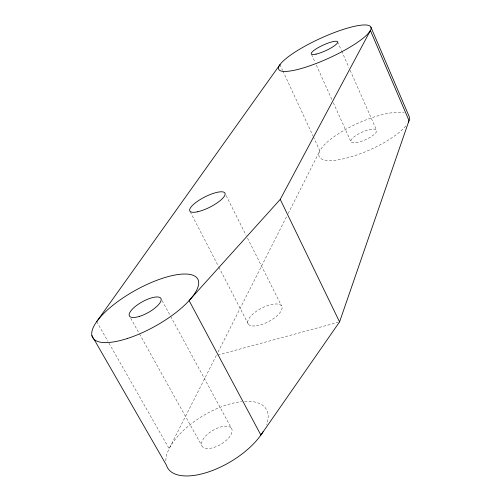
<?xml version="1.0" encoding="UTF-8"?>
<svg xmlns="http://www.w3.org/2000/svg" width="501" height="501" viewBox="0 0 501 501"><rect width="100%" height="100%" fill="white"/><g stroke="black" fill="none" stroke-linecap="round" stroke-linejoin="round"><path stroke-width="0.38" stroke-dasharray="2.5 1.88" d="M216.326 355.472L169.175 448.671L108.322 342.026M218.085 351.99L286.766 216.244M288.175 213.457L319.87 150.801L313.332 136.673M217.829 355.065L338.062 322.318M96.693 321.648L107.934 341.35M130.78 318.342L139.134 333.309M139.51 333.992L201.765 445.589M162.13 300.706L170.327 315.793M170.697 316.475L231.781 428.912A17.203 8.016 -30.8 0 1 212.236 447.925A17.203 8.016 -30.8 0 1 206.437 435.237A17.203 8.016 -30.8 0 1 231.781 428.912M190.242 211.823L218.505 266.482M218.862 267.177L248.202 323.909M226.145 195.609L246.11 235.37M247.513 238.163L281.481 305.829M279.971 64.629L282.589 70.284M282.915 70.992L313 135.971M311.578 54.559L315.098 62.349M316.375 65.18L332.031 99.881M333.309 102.711L350.882 141.658M337.599 41.859L341.369 50.407M341.688 51.121L348.909 67.51M350.168 70.359L376.558 130.204M244.588 401.382A57.402 26.772 -30.8 0 1 266.57 424.585M165.831 460.757A57.402 26.772 -30.8 0 1 241.682 401.627M405.766 125.945A49.248 14.567 -24.1 0 1 337.311 159.969A49.248 14.567 -24.1 0 1 334.543 136.341A49.248 14.567 -24.1 0 1 404.244 112.938M355.923 142.722A14.059 4.152 -24.2 0 0 376.583 131.381A14.059 4.152 -24.2 0 0 358.722 133.836A14.059 4.152 -24.2 0 0 355.923 142.722M256.412 325.788A18.957 7.565 -27.4 0 0 282.094 307.733A18.957 7.565 -27.4 0 0 256.23 311.403A18.957 7.565 -27.4 0 0 256.412 325.788"/><path stroke-width="0.75" d="M339.565 321.905L409.023 120.578L370.402 30.511L280.241 199.392L189.096 300.581L260.877 435.068L339.565 321.905L280.241 199.392M96.693 321.648L279.971 64.629M91.902 335.582L166.451 465.197A57.402 26.772 -30.8 0 0 209.487 471.598A57.402 26.772 -30.8 0 0 263.05 431.762M370.915 27.192A50.701 10.74 -24.6 0 1 305.328 67.297A50.701 10.74 -24.6 0 1 298.101 50.15A50.701 10.74 -24.6 0 1 370.915 27.192L409.098 116.37A49.248 14.567 -24.1 0 1 408.29 122.244M127.536 338.444A60.151 20.485 -29.1 0 0 197.745 279.026A60.151 20.485 -29.1 0 0 110.301 307.432A60.151 20.485 -29.1 0 0 127.536 338.444M197.751 211.741A19.714 5.699 -26.9 0 0 225.131 194.288A19.714 5.699 -26.9 0 0 199.248 200.131A19.714 5.699 -26.9 0 0 197.751 211.741M139.341 316.419A18.023 6.131 -29.1 0 0 161.015 298.652A18.023 6.131 -29.1 0 0 135.157 306.599A18.023 6.131 -29.1 0 0 139.341 316.419M316.081 54.108A14.473 3.062 -24.6 0 0 337.499 42.779A14.473 3.062 -24.6 0 0 319.763 46.781A14.473 3.062 -24.6 0 0 316.081 54.108"/></g></svg>
